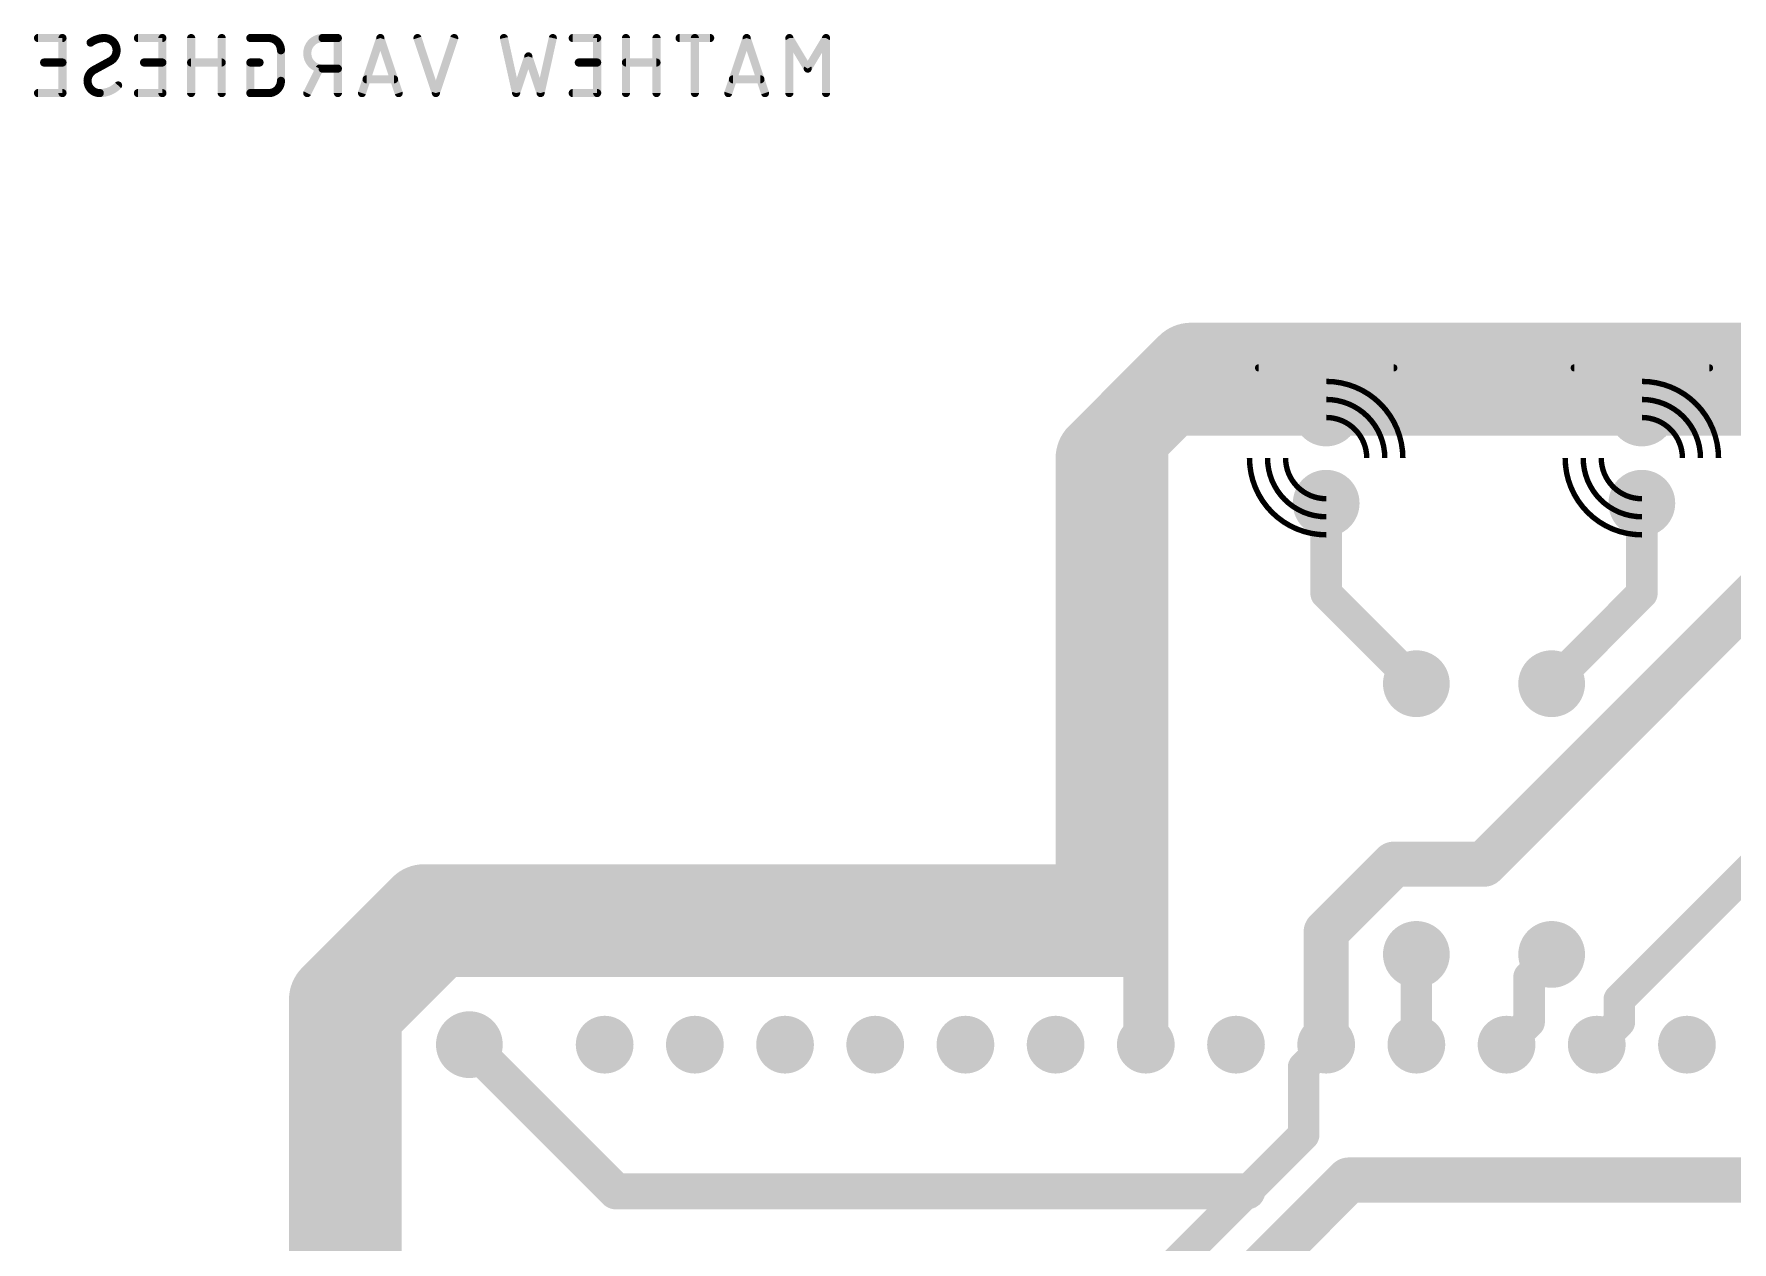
# Model space of a CAD drawing. Extents: x 0 to 112, y 1 to 83.
# Drawn here: x 11.87 to 59.69, y 46.52 to 80.52 of the extents above; entities that cross this region are included whole.
import ezdxf

# ---------------------------------------------------------------- set-up
doc = ezdxf.new("R2010")
doc.units = 0
for name, color, linetype in [('16', 132, 'CONTINUOUS'), ('17', 110, 'CONTINUOUS'), ('51', 253, 'CONTINUOUS')]:
    doc.layers.add(name, color=color, linetype=linetype)

# ---------------------------------------------------------------- blocks, each defined once
blk = doc.blocks.new('ROUNDP')
at = {"const_width": 0.5}
blk.add_lwpolyline([(0, -0.25, 1), (0, 0.25, 1), (0, -0.25)], format="xyb", dxfattribs=at)

msp = doc.modelspace()

# ---------------------------------------------------------------- linework, layer by layer
at = {"layer": '16'}
for points, const_width in [([(12.671, 80.4037), (11.9823, 80.4037)], 0.2286), ([(12.671, 78.8543), (12.671, 80.4037)], 0.2286), ([(15.4846, 80.4037), (14.7959, 80.4037)], 0.2286), ([(15.4846, 78.8543), (15.4846, 80.4037)], 0.2286), ([(16.295, 80.4037), (16.295, 78.8543)], 0.2286), ([(17.1558, 78.8543), (17.1558, 80.4037)], 0.2286), ([(18.4788, 80.4037), (17.9623, 80.4037)], 0.2286), ([(20.4264, 80.4037), (19.996, 80.4037)], 0.2286), ([(20.4264, 78.8543), (20.4264, 80.4037)], 0.2286), ([(21.6232, 80.4037), (21.1067, 78.8543)], 0.2286), ([(22.1396, 78.8543), (21.6232, 80.4037)], 0.2286), ([(23.1863, 78.8543), (22.6698, 80.4037)], 0.2286), ([(23.7028, 80.4037), (23.1863, 78.8543)], 0.2286), ([(25.4472, 78.8543), (25.1029, 80.4037)], 0.2286), ([(26.4801, 80.4037), (26.1358, 78.8543)], 0.2286), ([(27.729, 80.4037), (27.0404, 80.4037)], 0.2286), ([(27.729, 78.8543), (27.729, 80.4037)], 0.2286), ([(28.5395, 80.4037), (28.5395, 78.8543)], 0.2286), ([(29.4002, 78.8543), (29.4002, 80.4037)], 0.2286), ([(30.9113, 80.4037), (30.0505, 80.4037)], 0.2286), ([(30.4809, 78.8543), (30.4809, 80.4037)], 0.2286), ([(31.9398, 80.4037), (31.4233, 78.8543)], 0.2286), ([(32.4563, 78.8543), (31.9398, 80.4037)], 0.2286), ([(33.6592, 79.5429), (33.1428, 80.4037)], 0.2286), ([(33.1428, 80.4037), (33.1428, 78.8543)], 0.2286), ([(34.1757, 80.4037), (33.6592, 79.5429)], 0.2286), ([(34.1757, 78.8543), (34.1757, 80.4037)], 0.2286), ([(13.5493, 79.4999), (14.0228, 79.7581)], 0.2286), ([(18.8231, 79.1986), (18.8231, 80.0594)], 0.2286), ([(25.7915, 79.8872), (25.4472, 78.8543)], 0.2286), ([(26.1358, 78.8543), (25.7915, 79.8872)], 0.2286), ([(12.671, 79.7151), (12.1545, 79.7151)], 0.2286), ([(15.4846, 79.7151), (14.9681, 79.7151)], 0.2286), ([(17.1558, 79.7151), (16.295, 79.7151)], 0.2286), ([(18.2206, 79.7151), (17.9623, 79.7151)], 0.2286), ([(17.9623, 79.7151), (17.9623, 78.8543)], 0.2286), ([(19.5656, 78.8543), (19.9099, 79.5429)], 0.2286), ([(19.996, 79.5429), (20.4264, 79.5429)], 0.2286), ([(27.729, 79.7151), (27.2126, 79.7151)], 0.2286), ([(29.4002, 79.7151), (28.5395, 79.7151)], 0.2286), ([(11.9823, 78.8543), (12.671, 78.8543)], 0.2286), ([(14.7959, 78.8543), (15.4846, 78.8543)], 0.2286), ([(17.9623, 78.8543), (18.4788, 78.8543)], 0.2286), ([(21.2358, 79.2417), (22.0105, 79.2417)], 0.2286), ([(27.0404, 78.8543), (27.729, 78.8543)], 0.2286), ([(31.5524, 79.2417), (32.3271, 79.2417)], 0.2286), ([(43.18, 69.85), (44.45, 71.12)], 2.54), ([(44.45, 71.12), (67.31, 71.12)], 2.54), ([(41.91, 68.58), (43.18, 69.85)], 2.54), ([(43.18, 69.85), (43.18, 54.61)], 1.27), ([(48.26, 69.85), (43.18, 69.85)], 1.27), ([(48.26, 69.85), (57.15, 69.85)], 1.27), ([(57.15, 69.85), (67.31, 69.85)], 1.27), ([(41.91, 55.88), (41.91, 68.58)], 2.54), ([(48.26, 67.31), (48.26, 64.77)], 0.889), ([(57.15, 67.31), (57.15, 64.77)], 0.889), ([(52.705, 57.15), (62.23, 66.675)], 1.27), ([(48.26, 64.77), (50.8, 62.23)], 0.889), ([(57.15, 64.77), (54.61, 62.23)], 0.889), ([(67.945, 64.77), (56.515, 53.34)], 0.889), ([(48.26, 55.245), (50.165, 57.15)], 1.27), ([(50.165, 57.15), (52.705, 57.15)], 1.27), ([(20.32, 53.34), (22.86, 55.88)], 2.54), ([(22.86, 55.88), (41.91, 55.88)], 2.54), ([(48.26, 52.07), (48.26, 55.245)], 1.27), ([(21.59, 52.705), (23.495, 54.61)], 1.27), ([(23.495, 54.61), (43.18, 54.61)], 1.27), ([(43.18, 54.61), (43.18, 52.07)], 1.27), ([(50.8, 54.61), (50.8, 52.07)], 0.889), ([(54.61, 54.61), (53.975, 53.975)], 0.889), ([(20.32, 41.91), (20.32, 53.34)], 2.54), ([(53.975, 53.975), (53.975, 52.705)], 0.889), ([(56.515, 53.34), (56.515, 52.705)], 0.889), ([(21.59, 40.64), (21.59, 52.705)], 1.27), ([(53.975, 52.705), (53.34, 52.07)], 0.889), ([(56.515, 52.705), (55.88, 52.07)], 0.889), ([(24.13, 52.07), (28.2575, 47.9425)], 1.016), ([(47.625, 51.435), (48.26, 52.07)], 0.889), ([(47.625, 49.53), (47.625, 51.435)], 0.889), ([(46.0375, 47.9425), (47.625, 49.53)], 0.889), ([(48.895, 48.26), (45.72, 45.085)], 1.27), ([(77.47, 48.26), (48.895, 48.26)], 1.27), ([(28.2575, 47.9425), (46.0375, 47.9425)], 1.016), ([(43.18, 45.085), (46.0375, 47.9425)], 0.889)]:
    msp.add_lwpolyline(points, dxfattribs=dict(at, const_width=const_width))
for points, const_width in [([(11.9823, 80.4608, 1), (11.9823, 80.3466)], 0.1143), ([(12.7281, 80.4037, 1), (12.6138, 80.4037)], 0.1143), ([(12.671, 80.3466, 1), (12.671, 80.4608)], 0.1143), ([(13.8506, 80.4037, 0.1623), (13.4633, 80.2746)], 0.2286), ([(13.429, 80.3203, 1), (13.4975, 80.2289)], 0.1143), ([(14.1949, 80.0594, 0.4142), (13.8506, 80.4037)], 0.2286), ([(13.8506, 80.4608, 1), (13.8506, 80.3466)], 0.1143), ([(13.8506, 80.3466, 1), (13.8506, 80.4608)], 0.1143), ([(14.7959, 80.4608, 1), (14.7959, 80.3466)], 0.1143), ([(15.5417, 80.4037, 1), (15.4274, 80.4037)], 0.1143), ([(15.4846, 80.3466, 1), (15.4846, 80.4608)], 0.1143), ([(16.3522, 80.4037, 1), (16.2379, 80.4037)], 0.1143), ([(17.2129, 80.4037, 1), (17.0986, 80.4037)], 0.1143), ([(17.9623, 80.4608, 1), (17.9623, 80.3466)], 0.1143), ([(18.4788, 80.4609, 1), (18.4788, 80.3466)], 0.1143), ([(18.8231, 80.0594, 0.4142), (18.4788, 80.4037)], 0.2286), ([(18.4788, 80.3466, 1), (18.4788, 80.4608)], 0.1143), ([(19.996, 80.4037, 1), (19.996, 79.5429)], 0.2286), ([(19.996, 80.4608, 1), (19.996, 80.3466)], 0.1143), ([(19.996, 80.3466, 1), (19.996, 80.4608)], 0.1143), ([(20.4835, 80.4037, 1), (20.3692, 80.4037)], 0.1143), ([(20.4264, 80.3466, 1), (20.4264, 80.4608)], 0.1143), ([(21.6774, 80.4218, 1), (21.569, 80.3856)], 0.1143), ([(21.6774, 80.3856, 1), (21.569, 80.4218)], 0.1143), ([(22.7241, 80.4218, 1), (22.6156, 80.3856)], 0.1143), ([(23.757, 80.3856, 1), (23.6486, 80.4218)], 0.1143), ([(25.1587, 80.4161, 1), (25.0471, 80.3913)], 0.1143), ([(26.5359, 80.3913, 1), (26.4243, 80.4161)], 0.1143), ([(27.0404, 80.4608, 1), (27.0404, 80.3466)], 0.1143), ([(27.7862, 80.4037, 1), (27.6719, 80.4037)], 0.1143), ([(27.729, 80.3466, 1), (27.729, 80.4608)], 0.1143), ([(28.5966, 80.4037, 1), (28.4823, 80.4037)], 0.1143), ([(29.4574, 80.4037, 1), (29.3431, 80.4037)], 0.1143), ([(30.0505, 80.4608, 1), (30.0505, 80.3466)], 0.1143), ([(30.538, 80.4037, 1), (30.4237, 80.4037)], 0.1143), ([(30.9113, 80.3466, 1), (30.9113, 80.4608)], 0.1143), ([(31.994, 80.4218, 1), (31.8856, 80.3856)], 0.1143), ([(31.994, 80.3856, 1), (31.8856, 80.4218)], 0.1143), ([(33.1999, 80.4037, 1), (33.0856, 80.4037)], 0.1143), ([(33.1918, 80.4331, 1), (33.0938, 80.3743)], 0.1143), ([(34.2328, 80.4037, 1), (34.1185, 80.4037)], 0.1143), ([(34.2247, 80.3743, 1), (34.1267, 80.4331)], 0.1143), ([(14.0228, 79.7581, 0.2656), (14.1949, 80.0594)], 0.2286), ([(13.9938, 79.8073, 1), (14.0518, 79.7089)], 0.1143), ([(14.0501, 79.7079, 1), (13.9954, 79.8083)], 0.1143), ([(14.2521, 80.0594, 1), (14.1378, 80.0594)], 0.1143), ([(14.1378, 80.0594, 1), (14.2521, 80.0594)], 0.1143), ([(18.8803, 80.0594, 1), (18.766, 80.0594)], 0.1143), ([(18.766, 80.0594, 1), (18.8803, 80.0594)], 0.1143), ([(25.8457, 79.9053, 1), (25.7373, 79.8692)], 0.1143), ([(25.8457, 79.8692, 1), (25.7373, 79.9053)], 0.1143), ([(12.1545, 79.7722, 1), (12.1545, 79.6579)], 0.1143), ([(12.671, 79.6579, 1), (12.671, 79.7722)], 0.1143), ([(13.5493, 79.4999, 0.2656), (13.3772, 79.1986)], 0.2286), ([(13.522, 79.5501, 1), (13.5767, 79.4497)], 0.1143), ([(13.5784, 79.4506, 1), (13.5203, 79.5491)], 0.1143), ([(14.9681, 79.7722, 1), (14.9681, 79.6579)], 0.1143), ([(15.4846, 79.6579, 1), (15.4846, 79.7722)], 0.1143), ([(16.295, 79.7722, 1), (16.295, 79.6579)], 0.1143), ([(17.1558, 79.6579, 1), (17.1558, 79.7722)], 0.1143), ([(17.9623, 79.7722, 1), (17.9623, 79.6579)], 0.1143), ([(18.0195, 79.7151, 1), (17.9052, 79.7151)], 0.1143), ([(18.2206, 79.6579, 1), (18.2206, 79.7722)], 0.1143), ([(19.961, 79.5174, 1), (19.8588, 79.5685)], 0.1143), ([(19.996, 79.6001, 1), (19.996, 79.4858)], 0.1143), ([(19.996, 79.4858, 1), (19.996, 79.6001)], 0.1143), ([(20.4264, 79.4858, 1), (20.4264, 79.6001)], 0.1143), ([(27.2126, 79.7722, 1), (27.2126, 79.6579)], 0.1143), ([(27.729, 79.6579, 1), (27.729, 79.7722)], 0.1143), ([(28.5395, 79.7722, 1), (28.5395, 79.6579)], 0.1143), ([(29.4002, 79.6579, 1), (29.4002, 79.7722)], 0.1143), ([(33.6102, 79.5723, 1), (33.7082, 79.5135)], 0.1143), ([(33.6102, 79.5135, 1), (33.7082, 79.5723)], 0.1143), ([(11.9823, 78.9115, 1), (11.9823, 78.7972)], 0.1143), ([(12.6138, 78.8543, 1), (12.7281, 78.8543)], 0.1143), ([(12.671, 78.7972, 1), (12.671, 78.9115)], 0.1143), ([(13.3772, 79.1986, 0.4142), (13.7215, 78.8543)], 0.2286), ([(13.4343, 79.1986, 1), (13.32, 79.1986)], 0.1143), ([(13.32, 79.1986, 1), (13.4343, 79.1986)], 0.1143), ([(13.7215, 78.8543, 0.2), (14.238, 79.0695)], 0.2286), ([(13.7215, 78.9114, 1), (13.7215, 78.7972)], 0.1143), ([(13.7215, 78.7972, 1), (13.7215, 78.9115)], 0.1143), ([(14.2785, 79.0293, 1), (14.1974, 79.1097)], 0.1143), ([(14.7959, 78.9115, 1), (14.7959, 78.7972)], 0.1143), ([(15.4274, 78.8543, 1), (15.5417, 78.8543)], 0.1143), ([(15.4846, 78.7972, 1), (15.4846, 78.9115)], 0.1143), ([(16.2379, 78.8543, 1), (16.3522, 78.8543)], 0.1143), ([(17.0986, 78.8543, 1), (17.2129, 78.8543)], 0.1143), ([(17.9623, 78.9115, 1), (17.9623, 78.7972)], 0.1143), ([(17.9052, 78.8543, 1), (18.0195, 78.8543)], 0.1143), ([(18.4788, 78.8543, 0.4142), (18.8231, 79.1986)], 0.2286), ([(18.4788, 78.9115, 1), (18.4788, 78.7972)], 0.1143), ([(18.4788, 78.7972, 1), (18.4788, 78.9115)], 0.1143), ([(18.8803, 79.1986, 1), (18.766, 79.1986)], 0.1143), ([(18.766, 79.1986, 1), (18.8803, 79.1986)], 0.1143), ([(19.5145, 78.8799, 1), (19.6167, 78.8287)], 0.1143), ([(20.3692, 78.8543, 1), (20.4835, 78.8543)], 0.1143), ([(21.0525, 78.8724, 1), (21.1609, 78.8362)], 0.1143), ([(21.2358, 79.2988, 1), (21.2358, 79.1845)], 0.1143), ([(22.0105, 79.1845, 1), (22.0105, 79.2988)], 0.1143), ([(22.0854, 78.8362, 1), (22.1939, 78.8724)], 0.1143), ([(23.1321, 78.8724, 1), (23.2405, 78.8362)], 0.1143), ([(23.1321, 78.8362, 1), (23.2405, 78.8724)], 0.1143), ([(25.393, 78.8724, 1), (25.5014, 78.8362)], 0.1143), ([(25.3914, 78.8419, 1), (25.503, 78.8667)], 0.1143), ([(26.08, 78.8667, 1), (26.1916, 78.8419)], 0.1143), ([(26.0816, 78.8362, 1), (26.19, 78.8724)], 0.1143), ([(27.0404, 78.9115, 1), (27.0404, 78.7972)], 0.1143), ([(27.6719, 78.8543, 1), (27.7862, 78.8543)], 0.1143), ([(27.729, 78.7972, 1), (27.729, 78.9115)], 0.1143), ([(28.4823, 78.8543, 1), (28.5966, 78.8543)], 0.1143), ([(29.3431, 78.8543, 1), (29.4574, 78.8543)], 0.1143), ([(30.4237, 78.8543, 1), (30.538, 78.8543)], 0.1143), ([(31.3691, 78.8724, 1), (31.4775, 78.8362)], 0.1143), ([(31.5524, 79.2988, 1), (31.5524, 79.1845)], 0.1143), ([(32.3271, 79.1845, 1), (32.3271, 79.2988)], 0.1143), ([(32.402, 78.8362, 1), (32.5105, 78.8724)], 0.1143), ([(33.0856, 78.8543, 1), (33.1999, 78.8543)], 0.1143), ([(34.1185, 78.8543, 1), (34.2328, 78.8543)], 0.1143), ([(44.45, 71.755, 1), (44.45, 70.485)], 1.27), ([(44.899, 70.671, 1), (44.001, 71.569)], 1.27), ([(42.731, 70.299, 1), (43.629, 69.401)], 1.27), ([(43.629, 69.401, 1), (42.731, 70.299)], 1.27), ([(43.4975, 69.85, 1), (42.8625, 69.85)], 0.635), ([(43.18, 70.1675, 1), (43.18, 69.5325)], 0.635), ([(48.26, 70.1675, 1), (48.26, 69.5325)], 0.635), ([(48.26, 69.5325, 1), (48.26, 70.1675)], 0.635), ([(57.15, 70.1675, 1), (57.15, 69.5325)], 0.635), ([(57.15, 69.5325, 1), (57.15, 70.1675)], 0.635), ([(42.545, 68.58, 1), (41.275, 68.58)], 1.27), ([(41.461, 69.029, 1), (42.359, 68.131)], 1.27), ([(48.4823, 67.31, 1), (48.0378, 67.31)], 0.4445), ([(57.3723, 67.31, 1), (56.9278, 67.31)], 0.4445), ([(48.4172, 64.9272, 1), (48.1028, 64.6128)], 0.4445), ([(57.3072, 64.6128, 1), (56.9928, 64.9272)], 0.4445), ([(48.0378, 64.77, 1), (48.4823, 64.77)], 0.4445), ([(56.9278, 64.77, 1), (57.3723, 64.77)], 0.4445), ([(50.6428, 62.0728, 1), (50.9572, 62.3872)], 0.4445), ([(54.4528, 62.3872, 1), (54.7672, 62.0728)], 0.4445), ([(50.165, 57.4675, 1), (50.165, 56.8325)], 0.635), ([(50.3895, 56.9255, 1), (49.9405, 57.3745)], 0.635), ([(52.4805, 57.3745, 1), (52.9295, 56.9255)], 0.635), ([(52.705, 56.8325, 1), (52.705, 57.4675)], 0.635), ([(22.86, 56.515, 1), (22.86, 55.245)], 1.27), ([(23.309, 55.431, 1), (22.411, 56.329)], 1.27), ([(41.91, 55.245, 1), (41.91, 56.515)], 1.27), ([(41.275, 55.88, 1), (42.545, 55.88)], 1.27), ([(48.5775, 55.245, 1), (47.9425, 55.245)], 0.635), ([(48.0355, 55.4695, 1), (48.4845, 55.0205)], 0.635), ([(23.495, 54.9275, 1), (23.495, 54.2925)], 0.635), ([(23.7195, 54.3855, 1), (23.2705, 54.8345)], 0.635), ([(43.4975, 54.61, 1), (42.8625, 54.61)], 0.635), ([(43.18, 54.2925, 1), (43.18, 54.9275)], 0.635), ([(51.0223, 54.61, 1), (50.5778, 54.61)], 0.4445), ([(54.7672, 54.4528, 1), (54.4528, 54.7672)], 0.4445), ([(20.955, 53.34, 1), (19.685, 53.34)], 1.27), ([(42.8625, 54.61, 1), (43.4975, 54.61)], 0.635), ([(19.871, 53.789, 1), (20.769, 52.891)], 1.27), ([(54.1973, 53.975, 1), (53.7527, 53.975)], 0.4445), ([(53.8178, 54.1322, 1), (54.1322, 53.8178)], 0.4445), ([(56.3578, 53.4972, 1), (56.6722, 53.1828)], 0.4445), ([(56.7373, 53.34, 1), (56.2927, 53.34)], 0.4445), ([(21.9075, 52.705, 1), (21.2725, 52.705)], 0.635), ([(21.3655, 52.9295, 1), (21.8145, 52.4805)], 0.635), ([(54.1322, 52.5478, 1), (53.8178, 52.8622)], 0.4445), ([(56.6722, 52.5478, 1), (56.3578, 52.8622)], 0.4445), ([(53.7527, 52.705, 1), (54.1973, 52.705)], 0.4445), ([(56.2927, 52.705, 1), (56.7373, 52.705)], 0.4445), ([(24.3096, 52.2496, 1), (23.9504, 51.8904)], 0.508), ([(42.8625, 52.07, 1), (43.4975, 52.07)], 0.635), ([(47.9425, 52.07, 1), (48.5775, 52.07)], 0.635), ([(48.4172, 51.9128, 1), (48.1028, 52.2272)], 0.4445), ([(50.5778, 52.07, 1), (51.0223, 52.07)], 0.4445), ([(53.1828, 52.2272, 1), (53.4972, 51.9128)], 0.4445), ([(55.7228, 52.2272, 1), (56.0372, 51.9128)], 0.4445), ([(47.4678, 51.5922, 1), (47.7822, 51.2778)], 0.4445), ([(47.8473, 51.435, 1), (47.4027, 51.435)], 0.4445), ([(47.4027, 49.53, 1), (47.8473, 49.53)], 0.4445), ([(47.7822, 49.3728, 1), (47.4678, 49.6872)], 0.4445), ([(48.895, 48.5775, 1), (48.895, 47.9425)], 0.635), ([(49.1195, 48.0355, 1), (48.6705, 48.4845)], 0.635), ([(28.2575, 48.1965, 1), (28.2575, 47.6885)], 0.508), ([(28.0779, 47.7629, 1), (28.4371, 48.1221)], 0.508), ([(45.8803, 48.0997, 1), (46.1947, 47.7853)], 0.4445), ([(46.1947, 47.7853, 1), (45.8803, 48.0997)], 0.4445), ([(46.0375, 47.6885, 1), (46.0375, 48.1965)], 0.508)]:
    msp.add_lwpolyline(points, format="xyb", dxfattribs=dict(at, const_width=const_width))
at = {"layer": '51', "const_width": 0.2032}
for points in [[(50.165, 71.12), (46.355, 71.12)], [(59.055, 71.12), (55.245, 71.12)]]:
    msp.add_lwpolyline(points, dxfattribs=at)
at = {"layer": '51'}
for points, const_width in [([(46.355, 71.1708, 1), (46.355, 71.0692)], 0.1016), ([(50.419, 68.58, 0.4142), (48.26, 70.739)], 0.1524), ([(50.165, 71.0692, 1), (50.165, 71.1708)], 0.1016), ([(55.245, 71.1708, 1), (55.245, 71.0692)], 0.1016), ([(59.309, 68.58, 0.4142), (57.15, 70.739)], 0.1524), ([(59.055, 71.0692, 1), (59.055, 71.1708)], 0.1016), ([(49.911, 68.58, 0.4142), (48.26, 70.231)], 0.1524), ([(58.801, 68.58, 0.4142), (57.15, 70.231)], 0.1524), ([(49.403, 68.58, 0.4142), (48.26, 69.723)], 0.1524), ([(58.293, 68.58, 0.4142), (57.15, 69.723)], 0.1524), ([(46.101, 68.58, 0.4142), (48.26, 66.421)], 0.1524), ([(46.609, 68.58, 0.4142), (48.26, 66.929)], 0.1524), ([(47.117, 68.58, 0.4142), (48.26, 67.437)], 0.1524), ([(54.991, 68.58, 0.4142), (57.15, 66.421)], 0.1524), ([(55.499, 68.58, 0.4142), (57.15, 66.929)], 0.1524), ([(56.007, 68.58, 0.4142), (57.15, 67.437)], 0.1524)]:
    msp.add_lwpolyline(points, format="xyb", dxfattribs=dict(at, const_width=const_width))

# ---------------------------------------------------------------- block references
at = {"layer": '17'}
for p, xscale, yscale, rotation in [((48.26, 69.85), 1.8796, 1.8796, 90), ((48.26, 69.85), 1.8796, 1.8796, 90), ((57.15, 69.85), 1.8796, 1.8796, 90), ((57.15, 69.85), 1.8796, 1.8796, 90), ((48.26, 67.31), 1.8796, 1.8796, 90), ((48.26, 67.31), 1.8796, 1.8796, 90), ((57.15, 67.31), 1.8796, 1.8796, 90), ((57.15, 67.31), 1.8796, 1.8796, 90), ((50.8, 62.23), 1.8796, 1.8796, 90), ((50.8, 62.23), 1.8796, 1.8796, 90), ((54.61, 62.23), 1.8796, 1.8796, 90), ((54.61, 62.23), 1.8796, 1.8796, 90), ((50.8, 54.61), 1.8796, 1.8796, 90), ((50.8, 54.61), 1.8796, 1.8796, 90), ((54.61, 54.61), 1.8796, 1.8796, 90), ((54.61, 54.61), 1.8796, 1.8796, 90), ((24.13, 52.07), 1.8796, 1.8796, 270), ((24.13, 52.07), 1.8796, 1.8796, 270), ((27.94, 52.07), 1.6256, 1.6256, 90), ((27.94, 52.07), 1.6256, 1.6256, 90), ((30.48, 52.07), 1.6256, 1.6256, 90), ((30.48, 52.07), 1.6256, 1.6256, 90), ((33.02, 52.07), 1.6256, 1.6256, 90), ((33.02, 52.07), 1.6256, 1.6256, 90), ((35.56, 52.07), 1.6256, 1.6256, 90), ((35.56, 52.07), 1.6256, 1.6256, 90), ((38.1, 52.07), 1.6256, 1.6256, 90), ((38.1, 52.07), 1.6256, 1.6256, 90), ((40.64, 52.07), 1.6256, 1.6256, 90), ((40.64, 52.07), 1.6256, 1.6256, 90), ((43.18, 52.07), 1.6256, 1.6256, 90), ((43.18, 52.07), 1.6256, 1.6256, 90), ((45.72, 52.07), 1.6256, 1.6256, 90), ((45.72, 52.07), 1.6256, 1.6256, 90), ((48.26, 52.07), 1.6256, 1.6256, 90), ((48.26, 52.07), 1.6256, 1.6256, 90), ((50.8, 52.07), 1.6256, 1.6256, 90), ((50.8, 52.07), 1.6256, 1.6256, 90), ((53.34, 52.07), 1.6256, 1.6256, 90), ((53.34, 52.07), 1.6256, 1.6256, 90), ((55.88, 52.07), 1.6256, 1.6256, 90), ((55.88, 52.07), 1.6256, 1.6256, 90), ((58.42, 52.07), 1.6256, 1.6256, 90), ((58.42, 52.07), 1.6256, 1.6256, 90)]:
    msp.add_blockref('ROUNDP', p, dxfattribs=dict(at, xscale=xscale, yscale=yscale, rotation=rotation))

doc.saveas('drawing.dxf')
